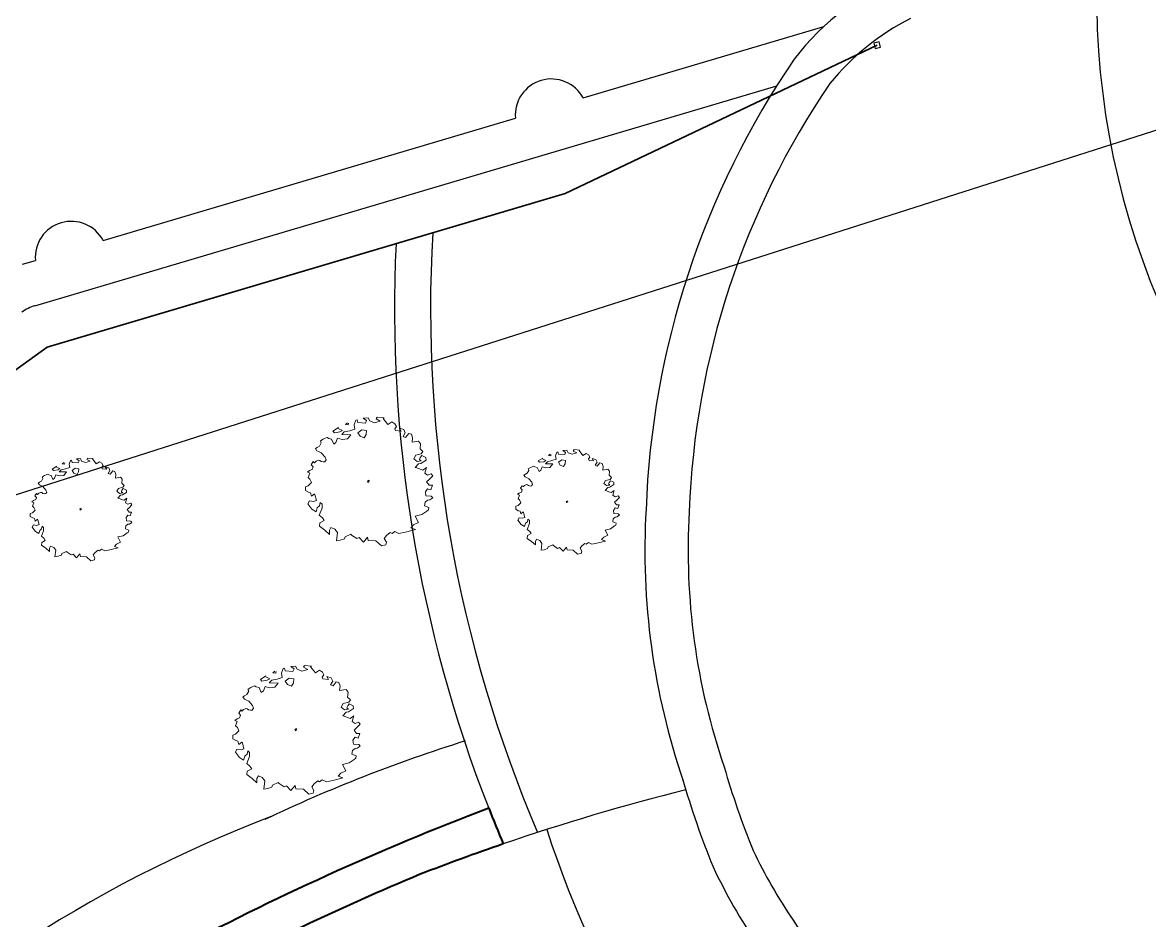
# Model space of a CAD drawing. Extents: x 2080 to 102394, y 2071 to 93424.
# Drawn here: x 85389 to 87264, y 82376 to 83870 of the extents above; entities that cross this region are included whole.
import ezdxf

# ---------------------------------------------------------------- set-up
doc = ezdxf.new("R2010")
doc.units = 0
doc.header["$LTSCALE"] = 20
doc.header["$MEASUREMENT"] = 0
for name, color, linetype, lineweight in [('BUILDING', 4, 'Continuous', 40), ('division', 13, 'Continuous', 18), ('Mango tree', 96, 'Continuous', 5), ('sappotta', 114, 'Continuous', 5), ('STONE', 2, 'Continuous', 30)]:
    doc.layers.add(name, color=color, linetype=linetype, lineweight=lineweight)
doc.layers.add('patta duplicate', color=230, linetype='Continuous', plot=False)
doc.layers.add('road', color=2, linetype='Continuous')

# ---------------------------------------------------------------- blocks, each defined once
blk = doc.blocks.new('NEEM')
at = {"layer": 'sappotta', "linetype": 'Continuous'}
for p, q in [((-0.359, 1.043), (-0.396, 1.016)), ((-0.396, 1.016), (-0.345, 1.011)), ((-0.345, 1.011), (-0.34, 1.039)), ((-0.213, 1.092), (-0.242, 1.007)), ((-0.242, 1.007), (-0.23, 0.935)), ((-0.191, 1.099), (-0.213, 1.092)), ((-0.177, 1.048), (-0.191, 1.099)), ((-0.043, 1.039), (-0.177, 1.048)), ((0.003, 1.132), (-0.083, 1.127)), ((-0.083, 1.127), (-0.023, 1.083)), ((-0.023, 1.083), (-0.043, 1.039)), ((0.03, 1.077), (0.003, 1.132)), ((0.114, 1.043), (0.03, 1.077)), ((0.216, 1.072), (0.114, 1.043)), ((0.162, 1.144), (0.142, 1.112)), ((0.142, 1.112), (0.216, 1.072)), ((0.283, 1.13), (0.162, 1.144)), ((0.267, 1.123), (0.283, 1.13)), ((0.351, 1.016), (0.267, 1.123)), ((0.421, 1.063), (0.351, 1.016)), ((0.473, 1.03), (0.421, 1.063)), ((0.501, 0.982), (0.473, 1.03)), ((-0.517, 0.963), (-0.614, 0.901)), ((-0.614, 0.901), (-0.589, 0.87)), ((-0.589, 0.87), (-0.494, 0.884)), ((-0.521, 0.945), (-0.521, 0.945)), ((-0.449, 0.913), (-0.521, 0.945)), ((-0.494, 0.884), (-0.449, 0.913)), ((-0.415, 0.884), (-0.459, 0.839)), ((-0.459, 0.839), (-0.303, 0.837)), ((-0.32, 0.906), (-0.415, 0.884)), ((-0.303, 0.837), (-0.361, 0.762)), ((-0.23, 0.935), (-0.32, 0.906)), ((-0.108, 0.922), (-0.177, 0.872)), ((-0.177, 0.872), (-0.139, 0.809)), ((-0.139, 0.809), (-0.067, 0.78)), ((-0.027, 0.908), (-0.108, 0.922)), ((-0.067, 0.78), (-0.034, 0.839)), ((-0.034, 0.839), (-0.027, 0.908)), ((0.472, 0.942), (0.501, 0.982)), ((0.483, 0.908), (0.472, 0.942)), ((0.581, 0.9), (0.483, 0.908)), ((0.551, 0.95), (0.581, 0.9)), ((0.627, 0.928), (0.551, 0.95)), ((0.616, 0.806), (0.654, 0.87)), ((0.66, 0.788), (0.616, 0.806)), ((0.654, 0.87), (0.627, 0.928)), ((0.715, 0.86), (0.66, 0.788)), ((0.762, 0.844), (0.715, 0.86)), ((0.783, 0.779), (0.762, 0.844)), ((-0.892, 0.613), (-0.923, 0.594)), ((-0.923, 0.594), (-0.895, 0.555)), ((-0.85, 0.638), (-0.892, 0.613)), ((-0.818, 0.692), (-0.85, 0.638)), ((-0.783, 0.757), (-0.83, 0.729)), ((-0.83, 0.729), (-0.826, 0.714)), ((-0.826, 0.714), (-0.818, 0.692)), ((-0.749, 0.774), (-0.783, 0.757)), ((-0.717, 0.789), (-0.749, 0.774)), ((-0.689, 0.772), (-0.717, 0.789)), ((-0.638, 0.758), (-0.689, 0.772)), ((-0.598, 0.672), (-0.638, 0.758)), ((-0.562, 0.699), (-0.598, 0.672)), ((-0.533, 0.776), (-0.562, 0.699)), ((-0.452, 0.75), (-0.533, 0.776)), ((-0.361, 0.762), (-0.452, 0.75)), ((0.776, 0.704), (0.783, 0.779)), ((0.888, 0.723), (0.776, 0.704)), ((0.924, 0.679), (0.888, 0.723)), ((0.913, 0.591), (0.924, 0.679)), ((-0.895, 0.555), (-0.868, 0.54)), ((-0.868, 0.54), (-0.818, 0.517)), ((-0.818, 0.517), (-0.752, 0.44)), ((-0.752, 0.44), (-0.735, 0.394)), ((0.804, 0.415), (0.84, 0.475)), ((0.86, 0.367), (0.804, 0.415)), ((0.84, 0.475), (0.934, 0.5)), ((0.917, 0.437), (0.904, 0.404)), ((0.904, 0.404), (0.933, 0.378)), ((0.964, 0.541), (0.913, 0.591)), ((0.942, 0.471), (0.917, 0.437)), ((0.934, 0.5), (0.964, 0.541)), ((1.014, 0.439), (0.942, 0.471)), ((1.018, 0.389), (1.014, 0.439)), ((-1.023, 0.208), (-1.062, 0.182)), ((-0.978, 0.229), (-1.023, 0.208)), ((-0.96, 0.366), (-0.994, 0.31)), ((-0.994, 0.31), (-0.961, 0.275)), ((-0.961, 0.275), (-0.978, 0.229)), ((-0.935, 0.345), (-0.96, 0.366)), ((-0.908, 0.372), (-0.935, 0.345)), ((-0.87, 0.389), (-0.908, 0.372)), ((-0.846, 0.386), (-0.87, 0.389)), ((-0.821, 0.367), (-0.846, 0.386)), ((-0.788, 0.359), (-0.821, 0.367)), ((-0.757, 0.361), (-0.788, 0.359)), ((-0.735, 0.394), (-0.757, 0.361)), ((0.829, 0.259), (0.888, 0.326)), ((0.838, 0.262), (0.829, 0.259)), ((0.931, 0.228), (0.838, 0.262)), ((0.933, 0.378), (0.86, 0.367)), ((0.888, 0.326), (0.93, 0.332)), ((0.93, 0.332), (1.018, 0.389)), ((0.962, 0.217), (0.931, 0.228)), ((1.025, 0.259), (0.962, 0.217)), ((0.996, 0.16), (1.025, 0.259)), ((-1.062, 0.182), (-1.02, 0.162)), ((-1.02, 0.162), (-1.049, 0.084)), ((-1.049, 0.084), (-1.017, 0.059)), ((-1.017, 0.059), (-0.991, -0.002)), ((0.02, 0.041), (-0.009, 0.024)), ((-0.009, 0.024), (0, 0)), ((0, 0), (0.014, 0.011)), ((0.014, 0.011), (0.027, 0.031)), ((1.046, 0.129), (0.996, 0.16)), ((1.029, 0.011), (1.074, 0.049)), ((1.074, -0.047), (1.029, 0.011)), ((1.109, 0.149), (1.046, 0.129)), ((1.074, 0.049), (1.137, 0.114)), ((1.137, 0.114), (1.109, 0.149)), ((-1.097, -0.077), (-1.098, -0.14)), ((-1.098, -0.14), (-1.044, -0.173)), ((-1.048, -0.062), (-1.097, -0.077)), ((-0.991, -0.002), (-1.048, -0.062)), ((-1.044, -0.173), (-1.007, -0.185)), ((-1.007, -0.185), (-0.992, -0.244)), ((1.007, -0.166), (1.046, -0.114)), ((1.016, -0.234), (1.007, -0.166)), ((1.046, -0.114), (1.1, -0.129)), ((1.129, -0.047), (1.074, -0.047)), ((1.1, -0.129), (1.129, -0.047)), ((-1.025, -0.325), (-1.052, -0.378)), ((-1.052, -0.378), (-0.982, -0.471)), ((-0.953, -0.336), (-1.025, -0.325)), ((-0.992, -0.244), (-0.937, -0.198)), ((-0.902, -0.318), (-0.953, -0.336)), ((-0.937, -0.198), (-0.93, -0.213)), ((-0.93, -0.213), (-0.902, -0.318)), ((-0.848, -0.411), (-0.837, -0.355)), ((-0.837, -0.355), (-0.803, -0.383)), ((-0.803, -0.383), (-0.803, -0.452)), ((0.992, -0.411), (1.004, -0.349)), ((1.004, -0.349), (1.045, -0.311)), ((1.11, -0.243), (1.016, -0.234)), ((1.045, -0.311), (1.083, -0.306)), ((1.083, -0.306), (1.137, -0.273)), ((1.137, -0.273), (1.11, -0.243)), ((-0.982, -0.471), (-0.91, -0.516)), ((-0.91, -0.516), (-0.888, -0.446)), ((-0.888, -0.446), (-0.848, -0.411)), ((-0.803, -0.452), (-0.853, -0.576)), ((-0.853, -0.576), (-0.797, -0.619)), ((0.826, -0.591), (0.943, -0.565)), ((0.887, -0.704), (0.826, -0.591)), ((0.943, -0.565), (1.032, -0.503)), ((1.066, -0.443), (0.992, -0.411)), ((1.032, -0.503), (1.061, -0.484)), ((1.061, -0.484), (1.066, -0.443)), ((-0.844, -0.71), (-0.852, -0.77)), ((-0.852, -0.77), (-0.758, -0.838)), ((-0.766, -0.668), (-0.844, -0.71)), ((-0.797, -0.619), (-0.766, -0.668)), ((0.751, -0.797), (0.797, -0.747)), ((0.797, -0.747), (0.887, -0.704)), ((-0.758, -0.838), (-0.675, -0.912)), ((-0.676, -0.836), (-0.649, -0.791)), ((-0.675, -0.912), (-0.676, -0.836)), ((-0.649, -0.791), (-0.582, -0.82)), ((-0.582, -0.82), (-0.534, -0.881)), ((-0.534, -0.881), (-0.554, -1.025)), ((-0.486, -1.015), (-0.413, -0.988)), ((-0.413, -0.988), (-0.401, -0.955)), ((-0.401, -0.955), (-0.302, -0.907)), ((-0.302, -0.907), (-0.286, -0.926)), ((-0.286, -0.926), (-0.197, -0.986)), ((-0.197, -0.986), (-0.157, -0.969)), ((-0.157, -0.969), (-0.078, -1.049)), ((-0.078, -1.049), (-0.006, -0.96)), ((-0.006, -0.96), (0.006, -1.017)), ((0.287, -0.982), (0.327, -0.932)), ((0.324, -1.046), (0.287, -0.982)), ((0.327, -0.932), (0.391, -0.879)), ((0.391, -0.879), (0.423, -0.897)), ((0.423, -0.897), (0.47, -0.86)), ((0.47, -0.86), (0.543, -0.896)), ((0.543, -0.896), (0.652, -0.871)), ((0.652, -0.871), (0.68, -0.867)), ((0.68, -0.867), (0.834, -0.828)), ((0.834, -0.828), (0.751, -0.797)), ((-0.554, -1.025), (-0.486, -1.015)), ((0.006, -1.017), (0.139, -1.026)), ((0.139, -1.026), (0.236, -1.115)), ((0.236, -1.115), (0.314, -1.096)), ((0.314, -1.096), (0.324, -1.046))]:
    blk.add_line(p, q, dxfattribs=at)

msp = doc.modelspace()

# ---------------------------------------------------------------- linework, layer by layer
at = {"linetype": 'Continuous', "ltscale": 0.5}
for p, q in [((86322.193, 83744.565), (86722.829, 83863.396)), ((85409.873, 83398.864), (86644.357, 83765.02)), ((85523.451, 83507.652), (86209.441, 83711.122)), ((85389.399, 83467.891), (85410.699, 83474.209)), ((85389.399, 83467.891), (85410.699, 83474.209))]:
    msp.add_line(p, q, dxfattribs=at)
for centre, radius, start, end in [((88478.885, 83913.773), 1302.419, 155.595687, 206.135795), ((86725.812, 80450.655), 3704.826, 106.253274, 124.66954), ((87845.103, 83008.498), 1419.196, 145.65864, 177.96801), ((86269.294, 83716.122), 60.061, 28.266297, 184.775156), ((87845.103, 83008.498), 1347.196, 145.65864, 177.96801), ((85470.552, 83479.209), 60.061, 28.266296, 184.775157), ((88287.218, 83393.44, -0.603), 2219.022, 176.727823, 203.114095), ((88287.218, 83393.44, -0.603), 2279.022, 177.269766, 201.3761), ((85434.511, 83321.353), 81.333, 107.633543, 124.651384), ((87605.547, 82990.949), 1180.719, 176.622618, 198.921694), ((87605.547, 82990.949), 1108.719, 176.622618, 198.921694), ((87746.94, 83000.113, 0.504), 1558.606, 197.658494, 229.68457)]:
    msp.add_arc(centre, radius, start, end, dxfattribs=at)
at = {"ltscale": 0.5}
for centre, radius, start, end in [((87009.575, 83554.227), 421.96, 110.559094, 142.841902), ((87048.814, 83514.595), 405.418, 116.680765, 141.227263), ((87901.167, 83020.116), 1399.489, 196.125501, 202.168469), ((87901.167, 83020.116), 1471.489, 196.125501, 202.168469), ((87412.322, 82878.163), 894.787, 205.564058, 214.09597), ((87396.206, 82868.108), 947.805, 205.178278, 214.138709), ((88917.883, 83833.638), 2677.683, 212.966949, 218.104026)]:
    msp.add_arc(centre, radius, start, end, dxfattribs=at)
at = {"layer": 'BUILDING', "linetype": 'Continuous', "ltscale": 0.5}
for centre, radius, start, end in [((87809.699, 78242.867, 0.301), 4622.404, 110.843448, 118.058018), ((88287.218, 83393.44, -0.603), 2279.022, 201.3761, 202.992089), ((87394.771, 78993.015, -0.301), 3711.47, 108.954135, 111.225124), ((87809.699, 78242.867, 0.301), 4562.404, 112.672018, 118.058018)]:
    msp.add_arc(centre, radius, start, end, dxfattribs=at)
at = {"layer": 'division', "lineweight": 35, "ltscale": 0.25}
for p, q in [((86292.363, 83585.516), (86811.336, 83832.616)), ((85430.347, 83329.836), (86292.363, 83585.516)), ((85028.562, 83040.441), (85430.347, 83329.836))]:
    msp.add_line(p, q, dxfattribs=at)
at = {"layer": 'patta duplicate', "ltscale": 0.5}
msp.add_lwpolyline([(88450.657, 84067.151), (84127.797, 82684.315), (83540.963, 80377.169), (84337.551, 80292.694), (84338.201, 79890.512), (77189.571, 82827.244), (75365.053, 80162.878), (84737.949, 76793.335), (86791.228, 77204.942), (89065.024, 78174.595), (89006.283, 79510.343), (88948.024, 81170.116), (88450.657, 84067.151)], dxfattribs=at)
at = {"layer": 'road', "linetype": 'Continuous', "ltscale": 0.5}
for centre, radius, start, end in [((89236.997, 76309.513), 8782.681, 113.283161, 122.4064216), ((86886.382, 80244.681), 2546.135, 107.376961, 115.449862), ((87394.771, 78993.015, -0.301), 3711.47, 104.062575, 108.954135), ((86585.225, 80503.814, 0.1), 2189.51, 110.931783, 161.107381)]:
    msp.add_arc(centre, radius, start, end, dxfattribs=at)
at = {"layer": 'STONE', "linetype": 'Continuous', "ltscale": 0.5}
msp.add_lwpolyline([(86807.813, 83826.903), (86816.635, 83828.943), (86814.596, 83837.766), (86805.773, 83835.726)], close=True, dxfattribs=at)

# ---------------------------------------------------------------- block references
at = {"layer": 'Mango tree', "linetype": 'Continuous'}
for p, xscale, yscale, zscale in [((85964.121, 83104.868, 0), 94.87463148210372, 94.87463148222014, 94.87463148157158), ((86294.815, 83071.154), 77.12692555761896, 77.12692555772082, 77.12692555718311), ((85485.359, 83058.777, 0), 75.7647046650236, 75.76470466512546, 75.76470466459811), ((85843.408, 82691.615), 94.87463148210372, 94.87463148222014, 94.87463148157158)]:
    msp.add_blockref('NEEM', p, dxfattribs=dict(at, xscale=xscale, yscale=yscale, zscale=zscale))

doc.saveas('drawing.dxf')
